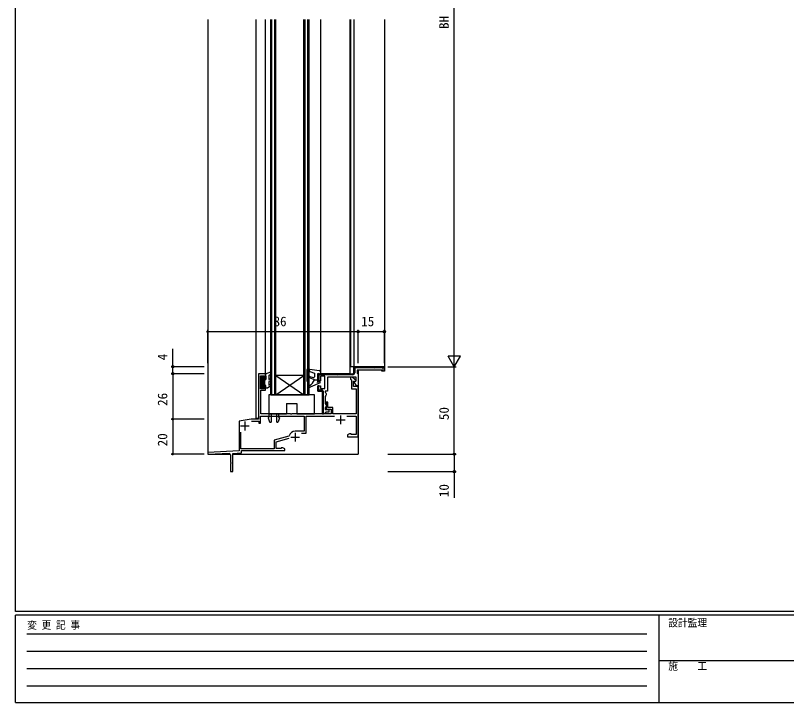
# Model space of a CAD drawing. Units: millimetres, scale not verified. Extents: x -567 to 567, y -403 to 403.
# Drawn here: x -562.7 to -121.7, y -403 to -10.2 of the extents above; entities that cross this region are included whole.
import ezdxf
from ezdxf.enums import TextEntityAlignment as Align

# ---------------------------------------------------------------- set-up
doc = ezdxf.new("R2010")
doc.units = ezdxf.units.MM
doc.header["$LTSCALE"] = 2
for name, color, linetype in [('0-2_YKK_11', 7, 'Continuous'), ('0-3_YKK_12', 2, 'Continuous'), ('0-4_YKK_13', 4, 'Continuous'), ('0-6_YKK_D', 6, 'Continuous'), ('0-7_YKK_ZWAK', 7, 'Continuous')]:
    doc.layers.add(name, color=color, linetype=linetype)
doc.styles.add('ＭＳ ゴシック', font='')
doc.styles.get('ＭＳ ゴシック').set_extended_font_data('MS Gothic')

msp = doc.modelspace()

# ---------------------------------------------------------------- linework, layer by layer
at = {"layer": '0-2_YKK_11'}
for p, q in [((-369.203, -211.843), (-368.36, -211)), ((-366.131, -211.6), (-365.531, -211)), ((-363.303, -211.6), (-362.703, -211)), ((-360.474, -211.6), (-359.874, -211)), ((-357.646, -211.6), (-357.046, -211)), ((-354.817, -211.6), (-354.217, -211)), ((-352.303, -211.914), (-351.729, -211.34)), ((-389.679, -215.349), (-389.353, -215.023)), ((-387.102, -215.6), (-386.502, -215)), ((-384.273, -215.6), (-383.673, -215)), ((-381.445, -215.6), (-380.845, -215)), ((-378.616, -215.6), (-378.016, -215)), ((-375.788, -215.6), (-375.188, -215)), ((-372.96, -215.6), (-372.36, -215)), ((-370.131, -215.6), (-369.478, -214.946)), ((-369.256, -214.725), (-368.603, -214.072)), ((-389.703, -218.201), (-389.103, -217.601)), ((-389.703, -223.858), (-389.103, -223.258)), ((-388.016, -225), (-387.43, -224.414)), ((-387.103, -226.915), (-386.503, -226.315)), ((-387.103, -229.743), (-386.503, -229.143)), ((-386.503, -238), (-386.503, -225.5)), ((-387.103, -232.572), (-386.503, -231.972)), ((-387.103, -235.4), (-386.503, -234.8)), ((-386.823, -237.949), (-386.503, -237.628)), ((-431.5, -242.4), (-431.5, -247.4)), ((-379.2, -241.4), (-374.2, -241.4)), ((-376.7, -238.9), (-376.7, -243.9)), ((-434, -244.9), (-429, -244.9)), ((-405.2, -251.3), (-400.2, -251.3)), ((-402.7, -248.8), (-402.7, -253.8))]:
    msp.add_line(p, q, dxfattribs=at)
for points in [[(-389.703, -215), (-369.203, -215), (-369.203, -211), (-351.703, -211), (-351.703, -213.5), (-353.203, -213.5), (-353.203, -213), (-367.203, -213), (-367.203, -214.634), (-366.953, -215.067), (-366.703, -215.5), (-366.703, -221.9), (-367.603, -221.9), (-368.886, -219.678), (-367.903, -219.11), (-367.903, -217), (-384.203, -217), (-384.203, -225), (-385.603, -225), (-385.603, -225.546), (-385.253, -226.023), (-384.903, -226.5), (-384.903, -227), (-385.253, -227.477), (-385.603, -227.954), (-385.603, -232.046), (-385.253, -232.523), (-384.903, -233), (-384.903, -233.5), (-385.253, -233.977), (-385.603, -234.454), (-385.603, -235.5), (-383.403, -235.5), (-383.403, -237), (-385.103, -237), (-385.603, -237.5), (-386.103, -238), (-387.103, -238), (-387.103, -225), (-389.703, -225)], [(-389.703, -225), (-389.703, -222), (-388.203, -222), (-388.203, -223.5), (-385.703, -223.5), (-385.703, -216.5), (-388.203, -216.5), (-388.203, -219), (-389.703, -219), (-389.703, -215), (-369.203, -215), (-369.203, -211), (-351.703, -211), (-351.703, -213.5), (-352.303, -213.5), (-352.303, -211.6), (-368.603, -211.6), (-368.603, -214.5)], [(-422.5, -223.7), (-422.5, -216.2), (-420.5, -216.2), (-420.5, -218), (-419.7, -218), (-419.7, -215), (-423.7, -215), (-423.7, -241), (-427.894, -241), (-434.7, -242.2), (-434.7, -259.071), (-452.7, -260.015), (-452.7, -261.016), (-440.3, -260.366), (-440.3, -260.7), (-440, -261), (-439.7, -261.3), (-439.7, -265.542), (-439.58, -265.725), (-439.58, -266.275), (-439.7, -266.458), (-439.7, -271), (-438.3, -271), (-438.3, -260.562), (-433.4, -260.305), (-433.4, -259), (-408.7, -259), (-408.7, -258), (-409.791, -257.37), (-410.7, -257.37), (-410.7, -257.8), (-413.5, -257.8), (-413.5, -253.921), (-406.149, -251.951)], [(-369.703, -215.6), (-389.103, -215.6), (-389.103, -219), (-389.703, -219), (-389.703, -215)], [(-373.1, -239.2), (-367.9, -239.2), (-367.9, -249.8), (-370.7, -249.8), (-370.7, -249.37), (-371.609, -249.37), (-372.7, -250), (-372.7, -251), (-366.7, -251), (-366.7, -222.4), (-369.3, -222.4), (-369.3, -219.3), (-368.006, -219.3), (-367.861, -218.888), (-370.2, -217), (-371.1, -217), (-371.1, -218.073), (-370.5, -218.557), (-370.5, -223.6), (-367.9, -223.6), (-367.9, -238), (-381.2, -238), (-381.2, -234.3), (-384, -234.3), (-384, -231.2), (-384.9, -231.2), (-384.9, -235.2), (-382.2, -235.2), (-382.2, -238), (-404.542, -238), (-404.725, -238.12), (-405.275, -238.12), (-405.458, -238), (-422.4, -238), (-422.4, -224.5), (-419.7, -224.5), (-419.7, -222), (-420.5, -222), (-420.5, -223.7), (-422.5, -223.7)], [(-387.603, -224.4), (-389.103, -224.4), (-389.103, -222), (-389.703, -222), (-389.703, -225), (-387.103, -225), (-387.103, -238), (-386.503, -238)], [(-427.769, -242.2), (-423.5, -242.2), (-423.5, -243.2), (-422.5, -243.2), (-422.5, -239.2), (-397.6, -239.2), (-397.6, -247.8), (-402.7, -247.8)], [(-399.143, -249), (-396.5, -249), (-396.5, -239.2), (-380.3, -239.2)], [(-406.115, -250.533), (-406.33, -250.757), (-414.7, -253), (-414.7, -258), (-433.7, -258), (-433.7, -248.391)]]:
    msp.add_lwpolyline(points, dxfattribs=at)
for centre, radius, start, end in [((-369.703, -214.5), 1.1, 270.00001, 359.99999), ((-387.603, -225.5), 1.1, 0.00001, 89.99999), ((-402.7, -251.3), 3.5, 89.99998, 167.34504)]:
    msp.add_arc(centre, radius, start, end, dxfattribs=at)
at = {"layer": '0-3_YKK_12'}
for p, q in [((-452.7, -12.502), (-452.7, -261)), ((-425.2, -12.502), (-425.2, -240.5)), ((-419.7, -215), (-419.7, -12.502)), ((-416.7, -227), (-416.7, -12.502)), ((-416, -227), (-416, -12.502)), ((-414.4, -227), (-414.4, -12.502)), ((-413.7, -227), (-413.7, -12.502)), ((-397.7, -227), (-397.7, -12.502)), ((-397, -227), (-397, -12.502)), ((-395.4, -227), (-395.4, -12.502)), ((-394.7, -227), (-394.7, -12.502)), ((-388.2, -12.502), (-388.2, -215)), ((-371.2, -215), (-371.2, -12.502)), ((-369.2, -12.502), (-369.2, -211)), ((-423.7, -215), (-423.7, -240.5)), ((-419.7, -215), (-423.7, -215)), ((-397.7, -216), (-413.7, -216)), ((-413.7, -227), (-397.7, -216)), ((-413.7, -216), (-397.7, -227)), ((-371.2, -215), (-388.2, -215)), ((-366.7, -213), (-366.7, -261)), ((-416.7, -227), (-394.7, -227)), ((-425.2, -240.5), (-423.7, -240.5)), ((-452.7, -261), (-440, -261)), ((-452.4, -261), (-440, -261)), ((-438.3, -261), (-366.7, -261))]:
    msp.add_line(p, q, dxfattribs=at)
msp.add_lwpolyline([(-351.7, -12.502), (-351.7, -211), (-370.9, -211), (-370.9, -12.502)], dxfattribs=at)
at = {"layer": '0-4_YKK_13'}
for p, q in [((-419.7, -215), (-416.591, -214.014)), ((-419.7, -215), (-419.7, -216)), ((-419.7, -216), (-419.4, -216.52)), ((-417.7, -216), (-416.731, -215.3)), ((-417.7, -216), (-417.7, -218.4)), ((-416.24, -214.45), (-416.731, -215.3)), ((-395.903, -219.3), (-395.903, -212.6)), ((-395.566, -212.302), (-389.082, -213.093)), ((-394.903, -212.685), (-394.281, -213.761)), ((-394.903, -212.685), (-394.903, -219.3)), ((-394.281, -213.761), (-391.703, -214.7)), ((-391.703, -214.7), (-391.703, -216.722)), ((-389.703, -214.7), (-389.703, -218.5)), ((-389.703, -214.7), (-388.578, -214.99)), ((-388.203, -214.085), (-388.203, -214.7)), ((-422.1, -216.8), (-422.1, -223.2)), ((-421, -216.8), (-422.1, -216.8)), ((-422.1, -217.229), (-421.671, -216.8)), ((-422.1, -217.936), (-421, -216.836)), ((-422.1, -218.643), (-421, -217.543)), ((-422.1, -219.35), (-421, -218.25)), ((-422.1, -220.057), (-420.443, -218.4)), ((-422.1, -220.764), (-420.2, -218.864)), ((-422.1, -221.472), (-420.2, -219.572)), ((-422.1, -222.179), (-420.2, -220.279)), ((-421, -216.8), (-421, -218.4)), ((-421, -218.4), (-419.4, -218.4)), ((-420.2, -218.4), (-420.2, -221.6)), ((-419.4, -216.52), (-419.4, -218.4)), ((-417.7, -218.4), (-416.95, -217.967)), ((-416.45, -218.833), (-417.7, -219.555)), ((-417.7, -219.555), (-417.7, -221.541)), ((-395.203, -219.6), (-395.603, -219.6)), ((-391.703, -218.5), (-394.574, -217.455)), ((-394.232, -216.515), (-392.374, -217.192)), ((-388.503, -220.3), (-394.212, -222.662)), ((-391.703, -218.5), (-389.703, -218.5)), ((-389.703, -218.5), (-390.203, -220)), ((-388.503, -219.5), (-390.203, -220)), ((-388.503, -220.3), (-388.503, -219.5)), ((-422.1, -222.886), (-421, -221.786)), ((-422.1, -223.2), (-421, -223.2)), ((-421.707, -223.2), (-421, -222.493)), ((-421, -221.6), (-419.4, -221.6)), ((-421, -221.6), (-421, -223.2)), ((-420.814, -221.6), (-420.2, -220.986)), ((-419.7, -222.12), (-419.4, -221.6)), ((-419.7, -222.12), (-419.7, -223.1)), ((-419.7, -223.1), (-418.4, -223.1)), ((-416.45, -221.974), (-418.4, -223.1)), ((-417.7, -221.541), (-416.95, -221.108)), ((-407.699, -232), (-401.699, -232)), ((-407.699, -232), (-407.699, -238)), ((-401.699, -232), (-401.699, -238)), ((-417.699, -238), (-407.699, -238)), ((-416.499, -238), (-416.499, -242.8)), ((-413.4, -238), (-413.4, -242.8)), ((-412.253, -238), (-412.2, -239.8)), ((-401.699, -238), (-391.699, -238)), ((-418.187, -240.272), (-417.387, -242.471)), ((-417.699, -239.8), (-418.099, -240.031)), ((-411.712, -240.272), (-412.512, -242.471)), ((-412.2, -239.8), (-411.8, -240.031)), ((-416.917, -242.8), (-416.499, -242.8)), ((-412.982, -242.8), (-413.4, -242.8))]:
    msp.add_line(p, q, dxfattribs=at)
msp.add_lwpolyline([(-391.699, -238), (-391.699, -227), (-417.699, -227), (-417.699, -239.8)], dxfattribs=at)
for centre, radius, start, end in [((-416.5, -214.3), 0.3, 329.99576, 107.58989), ((-395.603, -212.6), 0.3, 83.0487, 180), ((-389.203, -214.085), 1, 360, 83.0487), ((-388.503, -214.7), 0.3, 255.52249, 0), ((-416.7, -218.4), 0.5, 299.99999, 119.99999), ((-395.603, -219.3), 0.3, 180, 270), ((-395.203, -219.3), 0.3, 270, 0), ((-394.403, -216.985), 0.5, 70, 250), ((-396.508, -217.119), 5, 292.50826, 343.96605), ((-392.203, -216.722), 0.5, 250, 0), ((-416.7, -221.541), 0.5, 299.99999, 119.99999), ((-394.403, -222.2), 0.5, 112.50826, 292.47718), ((-417.999, -240.204), 0.2, 120, 200), ((-416.917, -242.3), 0.5, 200, 270), ((-412.982, -242.3), 0.5, 270, 340), ((-411.9, -240.204), 0.2, 340, 60)]:
    msp.add_arc(centre, radius, start, end, dxfattribs=at)
at = {"layer": '0-6_YKK_D'}
for p, q in [((-311.7, -204), (-311.7, 182)), ((-452.7, -209), (-452.7, -190)), ((-366.7, -191), (-452.7, -191)), ((-366.7, -209), (-366.7, -190)), ((-366.7, -209), (-366.7, -190)), ((-351.7, -191), (-366.7, -191)), ((-351.7, -209), (-351.7, -190)), ((-311.7, -211), (-311.7, -198.876)), ((-311.7, -211), (-315.2, -204.938)), ((-308.2, -204.938), (-315.2, -204.938)), ((-311.7, -211), (-308.2, -204.938)), ((-454.7, -211), (-473.7, -211)), ((-349.8, -211), (-310.7, -211)), ((-349.8, -211), (-310.7, -211)), ((-311.7, -261), (-311.7, -211)), ((-454.7, -215), (-473.7, -215)), ((-454.7, -215), (-473.7, -215)), ((-472.7, -215), (-472.7, -241)), ((-454.7, -241), (-473.7, -241)), ((-454.7, -241), (-473.7, -241)), ((-472.7, -241), (-472.7, -261)), ((-454.7, -261), (-473.7, -261)), ((-349.8, -261), (-310.7, -261)), ((-349.8, -261), (-310.7, -261)), ((-349.8, -271), (-310.7, -271))]:
    msp.add_line(p, q, dxfattribs=at)
for points in [[(-472.7, -215), (-472.7, -211), (-472.7, -200.72)], [(-311.7, -261), (-311.7, -271), (-311.7, -285.925)]]:
    msp.add_lwpolyline(points, dxfattribs=at)
for centre, radius in [((-452.7, -191), 0.425), ((-366.7, -191), 0.637), ((-366.7, -191), 0.425), ((-351.7, -191), 0.637), ((-472.7, -211), 0.637), ((-472.7, -215), 0.637), ((-472.7, -215), 0.425), ((-472.7, -241), 0.425), ((-472.7, -241), 0.425), ((-472.7, -261), 0.425), ((-311.7, -261), 0.637), ((-311.7, -261), 0.425), ((-311.7, -271), 0.637)]:
    msp.add_circle(centre, radius, dxfattribs=at)
at = {"layer": '0-7_YKK_ZWAK'}
for p, q in [((-562.7, -351), (-562.7, 399)), ((537.3, -351), (-562.7, -351)), ((483.3, -353), (-562.7, -353)), ((-562.7, -403), (-562.7, -353)), ((-194.7, -353), (-194.7, -403)), ((-556.13, -363.732), (-201.57, -363.732)), ((-556.13, -373.63), (-201.57, -373.63)), ((-194.7, -378.999), (-10.7, -378.999)), ((-556.13, -383.528), (-201.57, -383.528)), ((-556.13, -393.426), (-201.57, -393.426)), ((-562.7, -403), (483.3, -403))]:
    msp.add_line(p, q, dxfattribs=at)

# ---------------------------------------------------------------- texts
at = {"layer": '0-6_YKK_D', "style": 'ＭＳ ゴシック'}
for s, p in [('BH', (-313.2, -17.946)), ('4', (-474.2, -207.334)), ('26', (-474.2, -233.433)), ('50', (-313.2, -241.54)), ('20', (-474.2, -256.54)), ('10', (-313.2, -285.576))]:
    msp.add_text(s, height=5.499, rotation=90, dxfattribs=at).set_placement(p, align=Align.BOTTOM_LEFT)
for s, p in [('86', (-415.112, -189.5)), ('15', (-364.953, -189.5))]:
    msp.add_text(s, height=5.499, dxfattribs=at).set_placement(p, align=Align.BOTTOM_LEFT)
at = {"layer": '0-7_YKK_ZWAK', "style": 'ＭＳ ゴシック', "width": 0.9}
for s, p in [('変 更 記 事', (-555.965, -362.209)), ('設計監理', (-189.315, -360.904)), ('施\u3000\u3000工', (-189.315, -385.649))]:
    msp.add_text(s, height=4.399, dxfattribs=at).set_placement(p, align=Align.BOTTOM_LEFT)

doc.saveas('drawing.dxf')
